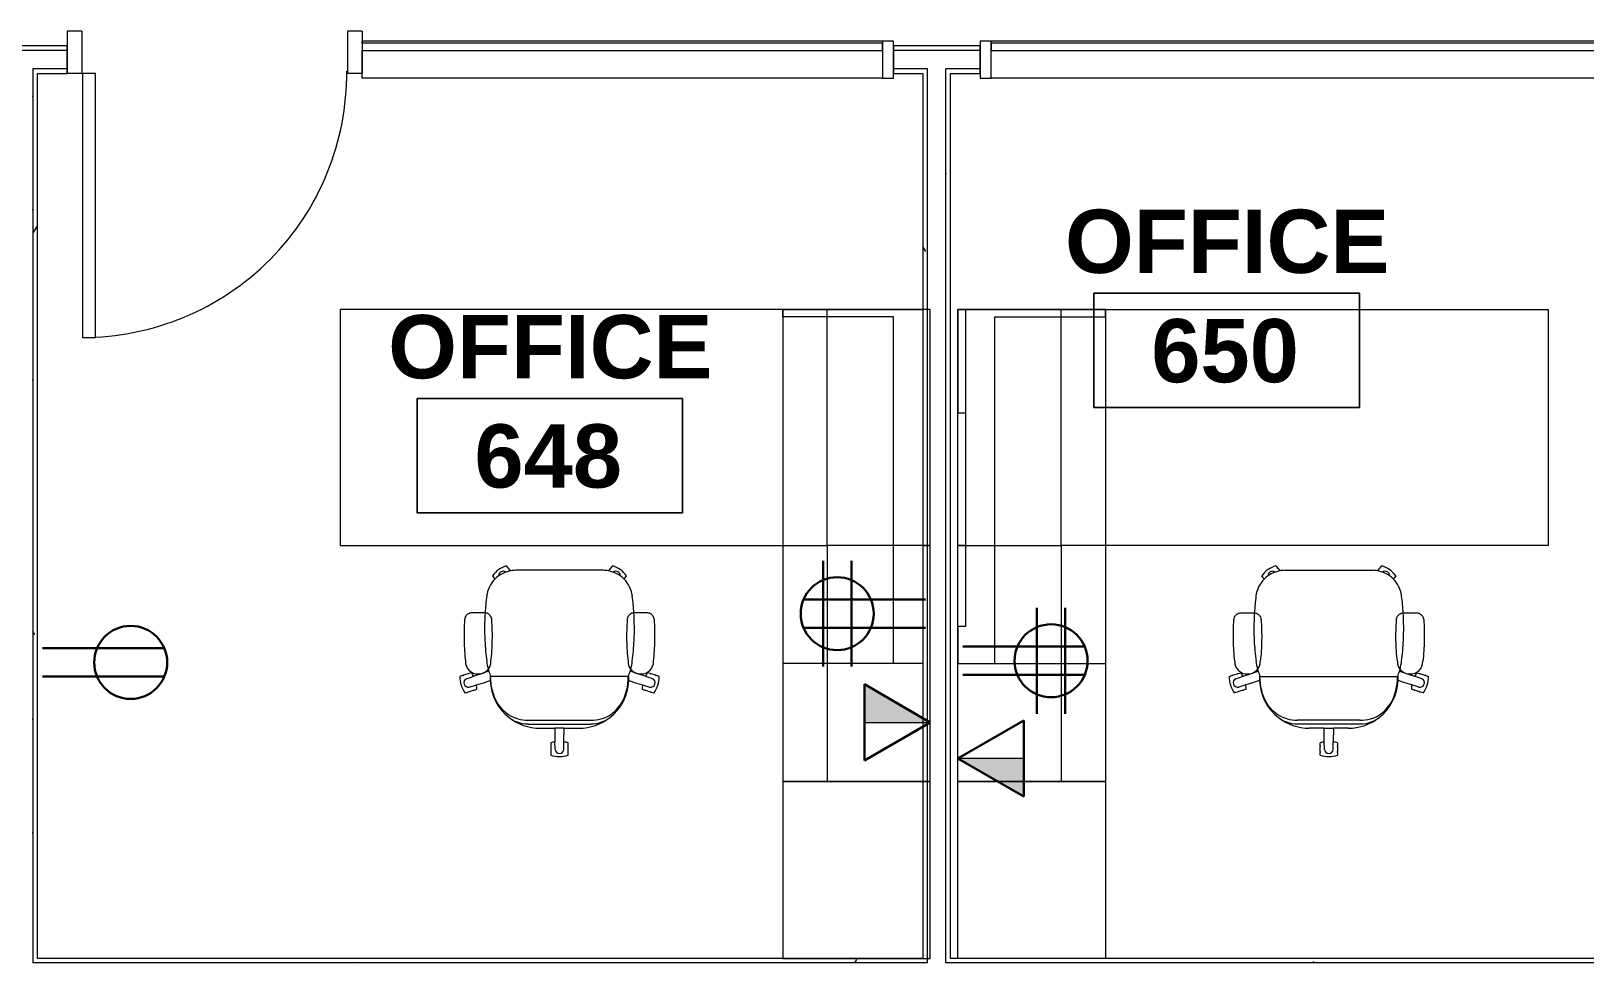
# Model space of a CAD drawing. Header units: inches. Extents: x -1180 to 2011, y -268 to 2143.
# Drawn here: x 423.4 to 634, y 1687.3 to 1813.7 of the extents above; entities that cross this region are included whole.
import ezdxf

# ---------------------------------------------------------------- set-up
doc = ezdxf.new("R2010")
doc.units = ezdxf.units.IN
doc.header["$MEASUREMENT"] = 0
for name, color, linetype, lineweight in [('A-ANNO-NOTE', 131, 'Continuous', 13), ('A-AREA-IDEN', 2, 'Continuous', 9), ('A-DOOR', 31, 'Continuous', 13), ('A-DOOR-FRAM', 31, 'Continuous', 20), ('A-GLAZ-CURT', 52, 'Continuous', 9), ('A-GLAZ-CWMG', 51, 'Continuous', 13), ('A-WALL', 113, 'Continuous', 13), ('A-WALL-PATT', 111, 'Continuous', 13), ('I-FURN', 30, 'Continuous', 9), ('I-WALL', 2, 'Continuous', 13)]:
    doc.layers.add(name, color=color, linetype=linetype, lineweight=lineweight)
doc.styles.add('Swis721 Lt BT_B', font='', dxfattribs={"height": 8.583975})
doc.styles.get('Swis721 Lt BT_B').set_extended_font_data('Swis721 Lt BT', bold=True)
pattern_1 = [(0, (0, 0), (30.72, 7.68), [1.267, -21.773, 1.267, -21.773, -122.88]), (0, (0, 0), (30.72, 7.68), [-46.08, 1.267, -44.813, 1.267, -21.773, -53.76]), (0, (0, 0), (30.72, 7.68), [-115.2, 1.267, -14.093, 1.267, -37.133]), (120, (11.52, 3.84), (-22.011075, 22.7643), [1.267, -21.773, 1.267, -21.773, -122.88]), (120, (11.52, 3.84), (-22.011075, 22.7643), [-46.08, 1.267, -44.813, 1.267, -21.773, -53.76]), (120, (11.52, 3.84), (-22.011075, 22.7643), [-115.2, 1.267, -14.093, 1.267, -37.133]), (240, (15.36, 19.2), (-8.708925, -30.4443), [1.267, -21.773, 1.267, -21.773, -122.88]), (240, (15.36, 19.2), (-8.708925, -30.4443), [-46.08, 1.267, -44.813, 1.267, -21.773, -53.76]), (240, (15.36, 19.2), (-8.708925, -30.4443), [-115.2, 1.267, -14.093, 1.267, -37.133])]

# ---------------------------------------------------------------- blocks, each defined once
blk = doc.blocks.new('Single Flush - OTJ_SOLIDFLUSH_ALUM-5015488-6TH FLOOR POWER _ SIGNAL')
at = {"layer": 'A-DOOR', "lineweight": 20}
for p, q in [((16.15625, 37.6875), (16.15625, 1.875)), ((17.90625, 37.6875), (16.15625, 37.6875)), ((17.90625, 1.875), (17.90625, 37.6875)), ((16.15625, 1.875), (17.90625, 1.875))]:
    blk.add_line(p, q, dxfattribs=at)
at = {"layer": 'A-DOOR', "lineweight": 9}
blk.add_arc((17.90625, 1.875), 35.8125, 90, 180.5, dxfattribs=at)
at = {"layer": 'A-DOOR-FRAM'}
for p, q in [((-20, -3.875), (-20, 1.875)), ((-20, 1.875), (-18, 1.875)), ((-18, -3.875), (-18, 1.875)), ((18.000004, -3.875), (18.000004, 1.875)), ((18.000004, 1.875), (20.000004, 1.875)), ((20.000004, -3.875), (20.000004, 1.875)), ((-20, -3.875), (-18, -3.875)), ((18.000004, -3.875), (20.000004, -3.875))]:
    blk.add_line(p, q, dxfattribs=at)
blk = doc.blocks.new('Table-Teknion-Credenza_Top_for_Freestanding_Storage - CJCT20064-V34-6TH FLOOR POWER _ SIGNAL')
at = {"layer": 'I-FURN'}
for p, q in [((-32, 9), (-32, -10)), ((32, -4), (32, 9)), ((32, -10), (32, -4)), ((-32, -10), (32, -10))]:
    blk.add_line(p, q, dxfattribs=at)
blk = doc.blocks.new('Storage-Teknion-Wall_Panel_Open_Shelves - CJWO3HF1432-V35-6TH FLOOR POWER _ SIGNAL')
at = {"layer": 'I-FURN'}
for p, q in [((16, 1), (-16, 1)), ((-16, 1), (-16, -13)), ((16, -13), (16, 1)), ((-16, -13), (16, -13))]:
    blk.add_line(p, q, dxfattribs=at)
blk = doc.blocks.new('Storage-Teknion-Wall_Panel_Under_Wall_Mount_Storage_Tackable - CJWUT2HF32-V36-6TH FLOOR POWER _ SIGNAL')
at = {"layer": 'I-FURN'}
for p, q in [((16, 0), (-16, 0)), ((-16, 0), (-16, -1)), ((-16, -1), (16, -1)), ((16, -1), (16, 0))]:
    blk.add_line(p, q, dxfattribs=at)
blk = doc.blocks.new('Support-Teknion-Power_Trunk_with_End_Gable - CJPTG292048-V37-6TH FLOOR POWER _ SIGNAL')
at = {"layer": 'I-FURN'}
for p, q in [((23, 15), (24, 15)), ((23, 9), (23, 15)), ((24, 15), (24, 9)), ((23, 0), (23, 9)), ((24, 9), (24, -4)), ((-24, 0), (-8, 0)), ((-24, -4), (-24, 0)), ((-8, 0), (23, 0))]:
    blk.add_line(p, q, dxfattribs=at)
blk = doc.blocks.new('Table-Teknion-Run_Off_Fixed_Journal_Leg - CJRF3266-5487157-6TH FLOOR POWER _ SIGNAL')
at = {"layer": 'I-FURN'}
for p, q in [((33, 16), (-33, 16)), ((-33, 16), (-33, -16)), ((33, -16), (33, 16)), ((-33, -16), (33, -16))]:
    blk.add_line(p, q, dxfattribs=at)
blk = doc.blocks.new('Storage-Teknion-Tower_Pedestal_Coat_and_Open_Shelves - CJTPF692024-5487170-6TH FLOOR POWER _ SIGNAL')
at = {"layer": 'I-FURN'}
for p, q in [((12, 20), (-12, 20)), ((-12, 20), (-12, 0)), ((12, 0), (12, 20)), ((-12, 0), (12, 0))]:
    blk.add_line(p, q, dxfattribs=at)
blk = doc.blocks.new('Chair-Teknion-Projek - No Headrest_  Fixed T-Arms-5429065-6TH FLOOR POWER _ SIGNAL')
at = {"layer": 'I-FURN'}
for p, q in [((-1.18, 13.82), (-1.18, 13.45)), ((-1.18, 13.33), (-1.18, 12.66)), ((-0.6, 13.04), (-0.61, 12.02)), ((0.6, 13.04), (0.61, 12.02)), ((1.18, 13.45), (1.18, 13.82)), ((1.18, 12.66), (1.18, 13.33)), ((-1.18, 12.54), (-1.18, 12.17)), ((-0.61, 12.02), (-0.63, 10.17)), ((0.64, 10.17), (0.61, 12.02)), ((1.18, 12.17), (1.18, 12.54)), ((4.23, 9.61), (-4.23, 9.61)), ((4.23, 9.07), (-4.23, 9.07)), ((-0.63, 10.17), (-2.65, 10.17)), ((-0.63, 10.17), (0.64, 10.17)), ((2.65, 10.17), (0.64, 10.17)), ((-12.42, 5.28), (-12.78, 5.39)), ((-11.67, 5.03), (-12.31, 5.24)), ((-11.24, 4.3), (-12.21, 4.6)), ((-11.2, 4.88), (-11.56, 5)), ((11.56, 5), (11.2, 4.88)), ((12.22, 4.6), (11.24, 4.3)), ((12.31, 5.24), (11.67, 5.03)), ((12.78, 5.39), (12.42, 5.28)), ((-13.51, 3.15), (-13.15, 3.03)), ((-13.04, 2.99), (-12.4, 2.79)), ((-12.59, 3.46), (-11.62, 3.13)), ((-12.29, 2.75), (-11.93, 2.64)), ((-9.39, 3.16), (9.39, 3.16)), ((12.59, 3.46), (11.62, 3.13)), ((11.93, 2.64), (12.29, 2.75)), ((12.4, 2.79), (13.04, 2.99)), ((13.15, 3.03), (13.51, 3.15)), ((-11.87, -5.48), (-11.02, -5.48)), ((-11.02, -5.48), (-10.17, -5.48)), ((10.17, -5.48), (11.02, -5.48)), ((11.02, -5.48), (11.87, -5.48)), ((-8.86, -10.18), (-9.08, -10.49)), ((-8.76, -10.04), (-8.79, -10.09)), ((8.79, -10.09), (8.76, -10.04)), ((9.08, -10.49), (8.86, -10.18)), ((-7.17, -11.87), (-6.95, -11.57)), ((-6.88, -11.48), (-6.65, -11.17)), ((-5.91, -11.24), (5.91, -11.24)), ((6.65, -11.17), (6.88, -11.48)), ((6.95, -11.57), (7.17, -11.87))]:
    blk.add_line(p, q, dxfattribs=at)
at = {"layer": 'I-FURN', "flags": 128}
for points in [[(-9.39, 3.72), (-10.32, 4.01), (-11.24, 4.3)], [(11.24, 4.3), (10.32, 4.01), (9.39, 3.72)], [(-11.62, 3.13), (-10.6, 2.79), (-9.58, 2.44)], [(9.58, 2.44), (10.6, 2.79), (11.62, 3.13)]]:
    blk.add_lwpolyline(points, dxfattribs=at)
at = {"layer": 'I-FURN'}
for centre, radius, start, end in [((0, 10.37), 3.64, 71.0766, 108.9234), ((-1.12, 13.45), 0.062, 180, 255.4949), ((-1.12, 13.33), 0.062, 104.5051, 180), ((-1.12, 12.66), 0.062, 180, 255.4949), ((0, 12.99), 0.6, 4.6052, 175.3948), ((1.12, 13.45), 0.062, 284.5051, 0), ((1.12, 13.33), 0.062, 0, 75.4949), ((1.12, 12.66), 0.062, 284.5051, 0), ((-1.12, 12.54), 0.062, 104.5051, 180), ((0, 15.62), 3.65, 251.125, 260.3423), ((0, 15.62), 3.65, 279.6577, 288.875), ((1.12, 12.54), 0.062, 360, 75.4949), ((-2.64, 3.42), 6.76, 128.2502, 177.4222), ((-2.65, 3.42), 6.75, 90, 128.2502), ((-4.23, 5.34), 4.26, 110.8332, 127.5604), ((-4.23, 5.34), 4.26, 90, 110.8332), ((-4.46, 4.82), 4.25, 86.8142, 106.3928), ((2.65, 3.42), 6.75, 51.7498, 90), ((4.23, 5.34), 4.26, 69.1668, 90), ((4.46, 4.82), 4.25, 73.6072, 93.1858), ((4.23, 5.34), 4.26, 52.4396, 69.1668), ((2.64, 3.42), 6.76, 2.5778, 51.7498), ((-9.87, 3.21), 3.64, 143.0766, 180.9234), ((-12.36, 4.01), 0.6, 75.7003, 247.3948), ((-12.44, 5.22), 0.062, 356.5051, 72), ((-12.33, 5.18), 0.062, 72, 147.4949), ((-11.69, 4.98), 0.062, 356.5051, 72), ((-11.58, 4.94), 0.062, 72, 147.4949), ((-14.86, 4.83), 3.65, 351.6577, 0.875), ((14.86, 4.83), 3.65, 179.125, 188.3423), ((11.58, 4.94), 0.062, 32.5051, 108), ((11.69, 4.98), 0.062, 108, 183.4949), ((12.36, 4.01), 0.6, 292.6052, 103.3948), ((12.33, 5.18), 0.062, 32.5051, 108), ((12.44, 5.22), 0.062, 108, 183.4949), ((9.87, 3.21), 3.64, 359.0766, 36.9234), ((-13.13, 3.09), 0.062, 252, 327.4949), ((-13.02, 3.05), 0.062, 176.5051, 252), ((-11.07, 1.13), 1.68, 88.2371, 181.0514), ((-12.38, 2.85), 0.062, 252, 327.4949), ((-12.27, 2.81), 0.062, 176.5051, 252), ((-14.86, 4.83), 3.65, 323.125, 332.3423), ((-10.97, 1.13), 1.68, 358.9487, 91.7629), ((-1.73, 0.04), 8.21, 165.0008, 172.6326), ((-1.73, 0.04), 8.21, 163.0114, 165.0008), ((-5.24, 1.24), 4.5, 154.7303, 164.55), ((-3.3, 3.44), 6.1, 177.3817, 182.6183), ((10.97, 1.13), 1.68, 88.2371, 181.0513), ((5.25, 1.25), 4.49, 15.4405, 25.2792), ((2.64, 3.42), 6.76, 357.851, 2.702), ((1.73, 0.04), 8.21, 14.9992, 16.9886), ((1.73, 0.04), 8.21, 7.3674, 14.9992), ((11.07, 1.13), 1.68, 358.9486, 91.7629), ((14.86, 4.83), 3.65, 207.6577, 216.875), ((12.27, 2.81), 0.062, 288, 3.4949), ((12.38, 2.85), 0.062, 212.5051, 288), ((13.02, 3.05), 0.062, 288, 3.4949), ((13.13, 3.09), 0.062, 212.5051, 288), ((24.25, -3.32), 34.4, 172.6337, 177.3404), ((-24.25, -3.32), 34.4, 2.6596, 7.3663), ((24.63, -3.33), 34.78, 177.4079, 183.5219), ((-24.63, -3.33), 34.78, 356.4781, 2.5921), ((24.63, -3.33), 34.78, 183.5219, 187.2835), ((-24.63, -3.33), 34.78, 352.7165, 356.4781), ((-5.91, -7.24), 4, 187.2835, 224.5938), ((5.91, -7.24), 4, 315.4062, 352.7165), ((-6.1, -8.39), 3.64, 215.0766, 252.9234), ((-8.81, -10.22), 0.062, 68.5051, 144), ((-8.74, -10.12), 0.062, 144, 219.4949), ((-5.91, -7.24), 4, 224.5938, 259.2841), ((-7.64, -10.51), 0.6, 177.9823, 306.3956), ((5.91, -7.24), 4, 280.7159, 315.4062), ((6.1, -8.39), 3.64, 287.0766, 324.9234), ((7.64, -10.51), 0.6, 233.6044, 2.0177), ((8.74, -10.12), 0.062, 320.5051, 36), ((8.81, -10.22), 0.062, 36, 111.4949), ((-6.93, -11.44), 0.062, 248.5051, 324), ((-7, -11.54), 0.062, 324, 39.4949), ((-5.91, -7.24), 4, 259.2841, 270), ((5.91, -7.24), 4, 270, 280.7159), ((6.93, -11.44), 0.062, 216, 291.4949), ((7, -11.54), 0.062, 140.5051, 216)]:
    blk.add_arc(centre, radius, start, end, dxfattribs=at)
for points in [[(-5.66, 8.9), (-8.07, 8.21), (-9.33, 5.79), (-9.33, 3.16)], [(5.66, 8.9), (8.07, 8.21), (9.33, 5.79), (9.33, 3.16)], [(-12.75, 1.09), (-12.85, 0.16), (-12.97, -1.72), (-12.93, -3.6), (-12.86, -4.54)], [(-9.18, -4.54), (-9.11, -3.6), (-9.06, -1.72), (-9.18, 0.16), (-9.29, 1.09)], [(9.29, 1.09), (9.18, 0.16), (9.06, -1.72), (9.11, -3.6), (9.18, -4.54)], [(12.86, -4.54), (12.93, -3.6), (12.97, -1.72), (12.85, 0.16), (12.75, 1.09)], [(-12.86, -4.54), (-12.85, -4.63), (-12.82, -4.79), (-12.71, -5.02), (-12.55, -5.21), (-12.35, -5.36), (-12.12, -5.46), (-11.95, -5.48), (-11.87, -5.48)], [(-10.17, -5.48), (-10.08, -5.48), (-9.92, -5.46), (-9.68, -5.36), (-9.48, -5.21), (-9.32, -5.02), (-9.21, -4.79), (-9.18, -4.63), (-9.18, -4.54)], [(9.18, -4.54), (9.18, -4.63), (9.21, -4.79), (9.32, -5.02), (9.48, -5.21), (9.68, -5.36), (9.92, -5.46), (10.08, -5.48), (10.17, -5.48)], [(11.87, -5.48), (11.95, -5.48), (12.12, -5.46), (12.35, -5.36), (12.55, -5.21), (12.71, -5.02), (12.82, -4.79), (12.85, -4.63), (12.86, -4.54)]]:
    blk.add_open_spline(points, degree=3, dxfattribs=at)
blk = doc.blocks.new('Storage-Teknion-Pedestal_Unfinished_Top_2_High - CJPCSB2016-V38-6TH FLOOR POWER _ SIGNAL')
at = {"layer": 'I-FURN'}
for p, q in [((-8, 19), (-8, 6)), ((8, 6), (8, 19)), ((-8, 6), (-8, 0)), ((8, 0), (8, 6)), ((-8, 0), (8, 0))]:
    blk.add_line(p, q, dxfattribs=at)
blk = doc.blocks.new('Table-Teknion-Credenza_Top_for_Freestanding_Storage - CJCT20064-V28-6TH FLOOR POWER _ SIGNAL')
at = {"layer": 'I-FURN'}
for p, q in [((-32, 10), (32, 10)), ((-32, -9), (-32, 10)), ((32, 10), (32, 4)), ((32, 4), (32, -10)), ((-32, -10), (-32, -9)), ((32, -10), (-32, -10))]:
    blk.add_line(p, q, dxfattribs=at)
blk = doc.blocks.new('Storage-Teknion-Wall_Panel_Open_Shelves - CJWO3HF1432-V29-6TH FLOOR POWER _ SIGNAL')
at = {"layer": 'I-FURN'}
for p, q in [((-16, 13), (16, 13)), ((-16, -1), (-16, 13)), ((16, 13), (16, -1)), ((16, -1), (-16, -1))]:
    blk.add_line(p, q, dxfattribs=at)
blk = doc.blocks.new('Storage-Teknion-Wall_Panel_Under_Wall_Mount_Storage_Tackable - CJWUT2HF32-V30-6TH FLOOR POWER _ SIGNAL')
at = {"layer": 'I-FURN'}
for p, q in [((-16, 1), (16, 1)), ((-16, 0), (-16, 1)), ((16, 0), (-16, 0)), ((16, 1), (16, 0))]:
    blk.add_line(p, q, dxfattribs=at)
blk = doc.blocks.new('Support-Teknion-Power_Trunk_with_End_Gable - CJPTG292048-V31-6TH FLOOR POWER _ SIGNAL')
at = {"layer": 'I-FURN'}
for p, q in [((-19, 5), (-24, 5)), ((-24, 5), (-24, 0)), ((-19, 4), (-19, 5)), ((24, 5), (10, 5)), ((10, 5), (10, 4)), ((24, 4), (24, 5)), ((10, 4), (-19, 4)), ((24, -9), (24, 4)), ((-24, 0), (-8, 0)), ((-8, 0), (23, 0)), ((23, 0), (23, -9)), ((23, -9), (23, -15)), ((24, -15), (24, -9)), ((23, -15), (24, -15))]:
    blk.add_line(p, q, dxfattribs=at)
blk = doc.blocks.new('Table-Teknion-Run_Off_Fixed_Journal_Leg - CJRF3266-5502741-6TH FLOOR POWER _ SIGNAL')
at = {"layer": 'I-FURN'}
for p, q in [((-33, 16), (33, 16)), ((-33, -16), (-33, 16)), ((33, 16), (33, -16)), ((33, -16), (-33, -16))]:
    blk.add_line(p, q, dxfattribs=at)
blk = doc.blocks.new('Storage-Teknion-Tower_Pedestal_Coat_and_Open_Shelves - CJTPF692024-5502742-6TH FLOOR POWER _ SIGNAL')
at = {"layer": 'I-FURN'}
for p, q in [((-12, 0), (12, 0)), ((-12, -20), (-12, 0)), ((12, 0), (12, -20)), ((12, -20), (-12, -20))]:
    blk.add_line(p, q, dxfattribs=at)
blk = doc.blocks.new('Chair-Teknion-Projek - No Headrest_  Fixed T-Arms-V32-6TH FLOOR POWER _ SIGNAL')
at = {"layer": 'I-FURN'}
for p, q in [((-7.17, 11.87), (-6.95, 11.57)), ((-6.88, 11.48), (-6.65, 11.17)), ((-5.91, 11.24), (5.91, 11.24)), ((6.65, 11.17), (6.88, 11.48)), ((6.95, 11.57), (7.17, 11.87)), ((-8.86, 10.18), (-9.08, 10.49)), ((-8.76, 10.04), (-8.79, 10.09)), ((8.79, 10.09), (8.76, 10.04)), ((9.08, 10.49), (8.86, 10.18)), ((-11.87, 5.48), (-11.02, 5.48)), ((-11.02, 5.48), (-10.17, 5.48)), ((10.17, 5.48), (11.02, 5.48)), ((11.02, 5.48), (11.87, 5.48)), ((-13.51, -3.15), (-13.15, -3.03)), ((-13.04, -2.99), (-12.4, -2.79)), ((-12.59, -3.46), (-11.62, -3.13)), ((-12.29, -2.75), (-11.93, -2.64)), ((-9.39, -3.16), (9.39, -3.16)), ((12.59, -3.46), (11.62, -3.13)), ((11.93, -2.64), (12.29, -2.75)), ((12.4, -2.79), (13.04, -2.99)), ((13.15, -3.03), (13.51, -3.15)), ((-12.42, -5.28), (-12.78, -5.39)), ((-11.67, -5.03), (-12.31, -5.24)), ((-11.24, -4.3), (-12.21, -4.6)), ((-11.2, -4.88), (-11.56, -5)), ((11.56, -5), (11.2, -4.88)), ((12.22, -4.6), (11.24, -4.3)), ((12.31, -5.24), (11.67, -5.03)), ((12.78, -5.39), (12.42, -5.28)), ((4.23, -9.07), (-4.23, -9.07)), ((4.23, -9.61), (-4.23, -9.61)), ((-0.63, -10.17), (-2.65, -10.17)), ((-0.61, -12.02), (-0.63, -10.17)), ((-0.63, -10.17), (0.64, -10.17)), ((0.64, -10.17), (0.61, -12.02)), ((2.65, -10.17), (0.64, -10.17)), ((-1.18, -12.54), (-1.18, -12.17)), ((-0.6, -13.04), (-0.61, -12.02)), ((0.6, -13.04), (0.61, -12.02)), ((1.18, -12.17), (1.18, -12.54)), ((-1.18, -13.33), (-1.18, -12.66)), ((-1.18, -13.82), (-1.18, -13.45)), ((1.18, -12.66), (1.18, -13.33)), ((1.18, -13.45), (1.18, -13.82))]:
    blk.add_line(p, q, dxfattribs=at)
at = {"layer": 'I-FURN', "flags": 128}
for points in [[(-11.62, -3.13), (-10.6, -2.79), (-9.58, -2.44)], [(-9.39, -3.72), (-10.32, -4.01), (-11.24, -4.3)], [(11.24, -4.3), (10.32, -4.01), (9.39, -3.72)], [(9.58, -2.44), (10.6, -2.79), (11.62, -3.13)]]:
    blk.add_lwpolyline(points, dxfattribs=at)
at = {"layer": 'I-FURN'}
for centre, radius, start, end in [((-6.1, 8.39), 3.64, 107.0766, 144.9234), ((-5.91, 7.24), 4, 100.7159, 135.4062), ((-7.64, 10.51), 0.6, 53.6044, 182.0177), ((-7, 11.54), 0.062, 320.5051, 36), ((-6.93, 11.44), 0.062, 36, 111.4949), ((-5.91, 7.24), 4, 90, 100.7159), ((5.91, 7.24), 4, 79.2841, 90), ((5.91, 7.24), 4, 44.5938, 79.2841), ((6.93, 11.44), 0.062, 68.5051, 144), ((7, 11.54), 0.062, 144, 219.4949), ((6.1, 8.39), 3.64, 35.0766, 72.9234), ((7.64, 10.51), 0.6, 357.9823, 126.3956), ((-5.91, 7.24), 4, 135.4062, 172.7165), ((-8.81, 10.22), 0.062, 216, 291.4949), ((-8.74, 10.12), 0.062, 140.5051, 216), ((5.91, 7.24), 4, 7.2835, 44.5938), ((8.81, 10.22), 0.062, 248.5051, 324), ((8.74, 10.12), 0.062, 324, 39.4949), ((24.63, 3.33), 34.78, 172.7165, 176.4781), ((-24.63, 3.33), 34.78, 3.5219, 7.2835), ((24.63, 3.33), 34.78, 177.6543, 182.5921), ((24.63, 3.33), 34.78, 176.4781, 177.6543), ((-24.63, 3.33), 34.78, 357.4079, 3.5219), ((24.25, 3.32), 34.4, 182.6596, 187.3663), ((-24.25, 3.32), 34.4, 352.6337, 357.3404), ((-11.07, -1.13), 1.68, 178.9486, 271.7629), ((-10.97, -1.13), 1.68, 268.2371, 1.0513), ((-1.73, -0.04), 8.21, 187.3674, 194.9992), ((10.97, -1.13), 1.68, 178.9487, 271.7629), ((1.73, -0.04), 8.21, 345.0008, 352.6326), ((11.07, -1.13), 1.68, 268.2371, 1.0514), ((-9.87, -3.21), 3.64, 179.0766, 216.9234), ((-13.13, -3.09), 0.062, 32.5051, 108), ((-13.02, -3.05), 0.062, 108, 183.4949), ((-12.36, -4.01), 0.6, 112.6052, 284.2997), ((-12.38, -2.85), 0.062, 32.5051, 108), ((-12.27, -2.81), 0.062, 108, 183.4949), ((-14.86, -4.83), 3.65, 27.6577, 36.875), ((-1.73, -0.04), 8.21, 194.9992, 196.9886), ((-5.24, -1.24), 4.5, 195.45, 205.2697), ((-3.3, -3.44), 6.1, 177.3817, 182.6183), ((-2.64, -3.42), 6.76, 182.5778, 231.7498), ((2.64, -3.42), 6.76, 308.2502, 357.4222), ((5.25, -1.25), 4.49, 334.7208, 344.5595), ((2.64, -3.42), 6.76, 357.298, 2.149), ((1.73, -0.04), 8.21, 343.0114, 345.0008), ((14.86, -4.83), 3.65, 143.125, 152.3423), ((12.36, -4.01), 0.6, 256.6052, 67.3948), ((12.27, -2.81), 0.062, 356.5051, 72), ((12.38, -2.85), 0.062, 72, 147.4949), ((9.87, -3.21), 3.64, 323.0766, 0.9234), ((13.02, -3.05), 0.062, 356.5051, 72), ((13.13, -3.09), 0.062, 72, 147.4949), ((-12.44, -5.22), 0.062, 288, 3.4949), ((-12.33, -5.18), 0.062, 212.5051, 288), ((-11.69, -4.98), 0.062, 288, 3.4949), ((-11.58, -4.94), 0.062, 212.5051, 288), ((-14.86, -4.83), 3.65, 359.125, 8.3423), ((14.86, -4.83), 3.65, 171.6577, 180.875), ((11.58, -4.94), 0.062, 252, 327.4949), ((11.69, -4.98), 0.062, 176.5051, 252), ((12.33, -5.18), 0.062, 252, 327.4949), ((12.44, -5.22), 0.062, 176.5051, 252), ((-2.65, -3.42), 6.75, 231.7498, 270), ((-4.23, -5.34), 4.26, 232.4396, 249.1668), ((-4.23, -5.34), 4.26, 249.1668, 270), ((-4.46, -4.82), 4.25, 253.6072, 273.1858), ((2.65, -3.42), 6.75, 270, 308.2502), ((4.46, -4.82), 4.25, 266.8142, 286.3928), ((4.23, -5.34), 4.26, 270, 290.8332), ((4.23, -5.34), 4.26, 290.8332, 307.5604), ((0, -15.62), 3.65, 99.6577, 108.875), ((-1.12, -12.54), 0.062, 180, 255.4949), ((-1.12, -12.66), 0.062, 104.5051, 180), ((0, -15.62), 3.65, 71.125, 80.3423), ((1.12, -12.54), 0.062, 284.5051, 0), ((1.12, -12.66), 0.062, 360, 75.4949), ((-1.12, -13.33), 0.062, 180, 255.4949), ((-1.12, -13.45), 0.062, 104.5051, 180), ((0, -10.37), 3.64, 251.0766, 288.9234), ((0, -12.99), 0.6, 184.6052, 355.3948), ((1.12, -13.33), 0.062, 284.5051, 360), ((1.12, -13.45), 0.062, 360, 75.4949)]:
    blk.add_arc(centre, radius, start, end, dxfattribs=at)
for points in [[(-12.75, -1.09), (-12.85, -0.16), (-12.97, 1.72), (-12.93, 3.6), (-12.86, 4.54)], [(-12.86, 4.54), (-12.85, 4.63), (-12.82, 4.79), (-12.71, 5.02), (-12.55, 5.21), (-12.35, 5.36), (-12.12, 5.46), (-11.95, 5.48), (-11.87, 5.48)], [(-10.17, 5.48), (-10.08, 5.48), (-9.92, 5.46), (-9.68, 5.36), (-9.48, 5.21), (-9.32, 5.02), (-9.21, 4.79), (-9.18, 4.63), (-9.18, 4.54)], [(-9.18, 4.54), (-9.11, 3.6), (-9.06, 1.72), (-9.18, -0.16), (-9.29, -1.09)], [(9.29, -1.09), (9.18, -0.16), (9.06, 1.72), (9.11, 3.6), (9.18, 4.54)], [(9.18, 4.54), (9.18, 4.63), (9.21, 4.79), (9.32, 5.02), (9.48, 5.21), (9.68, 5.36), (9.92, 5.46), (10.08, 5.48), (10.17, 5.48)], [(11.87, 5.48), (11.95, 5.48), (12.12, 5.46), (12.35, 5.36), (12.55, 5.21), (12.71, 5.02), (12.82, 4.79), (12.85, 4.63), (12.86, 4.54)], [(12.86, 4.54), (12.93, 3.6), (12.97, 1.72), (12.85, -0.16), (12.75, -1.09)], [(-5.66, -8.9), (-8.07, -8.21), (-9.33, -5.79), (-9.33, -3.16)], [(5.66, -8.9), (8.07, -8.21), (9.33, -5.79), (9.33, -3.16)]]:
    blk.add_open_spline(points, degree=3, dxfattribs=at)
blk = doc.blocks.new('Storage-Teknion-Pedestal_Unfinished_Top_2_High - CJPCSB2016-V33-6TH FLOOR POWER _ SIGNAL')
at = {"layer": 'I-FURN'}
for p, q in [((-8, 0), (8, 0)), ((-8, -6), (-8, 0)), ((8, 0), (8, -6)), ((-8, -20), (-8, -6)), ((8, -6), (8, -20)), ((8, -20), (-8, -20))]:
    blk.add_line(p, q, dxfattribs=at)
blk = doc.blocks.new('System Panel - Glazed-5820595-6TH FLOOR POWER _ SIGNAL')
at = {"layer": 'A-GLAZ-CURT', "lineweight": 13}
for p, q in [((35.25, 1.75), (-35.25, 1.75)), ((-35.25, 1.75), (-35.25, 0.75)), ((-35.25, 0.75), (35.25, 0.75)), ((35.25, 0.75), (35.25, 1.75))]:
    blk.add_line(p, q, dxfattribs=at)
blk = doc.blocks.new('System Panel - Glazed-5834174-6TH FLOOR POWER _ SIGNAL')
at = {"layer": 'A-GLAZ-CURT', "lineweight": 13}
for p, q in [((59.3, 1.75), (-59.3, 1.75)), ((-59.3, 1.75), (-59.3, 0.75)), ((-59.3, 0.75), (59.3, 0.75)), ((59.3, 0.75), (59.3, 1.75))]:
    blk.add_line(p, q, dxfattribs=at)
blk = doc.blocks.new('Rectangular Mullion - 1_5_ x 2_5_ rectangular-5821026-6TH FLOOR POWER _ SIGNAL')
at = {"layer": 'A-GLAZ-CWMG', "lineweight": 20}
for p, q in [((-1.5, 3), (0, 3)), ((-1.5, -2), (-1.5, 3)), ((0, 3), (0, -2)), ((0, -2), (-1.5, -2))]:
    blk.add_line(p, q, dxfattribs=at)
blk = doc.blocks.new('Rectangular Mullion - 1_5_ x 2_5_ rectangular-5827913-6TH FLOOR POWER _ SIGNAL')
at = {"layer": 'A-GLAZ-CWMG', "lineweight": 9}
for p, q in [((-656.8, 1564.45), (-653.05, 1564.45)), ((-656.8, 1493.95), (-656.8, 1564.45)), ((-652.05, 1564.45), (-651.8, 1564.45)), ((-651.8, 1493.95), (-651.8, 1564.45))]:
    blk.add_line(p, q, dxfattribs=at)
blk = doc.blocks.new('Rectangular Mullion - 1_5_ x 2_5_ rectangular-5820596-6TH FLOOR POWER _ SIGNAL')
at = {"layer": 'A-GLAZ-CWMG', "lineweight": 20}
for p, q in [((0, 3), (-1.5, 3)), ((-1.5, 3), (-1.5, -2)), ((0, -2), (0, 3)), ((-1.5, -2), (0, -2))]:
    blk.add_line(p, q, dxfattribs=at)
blk = doc.blocks.new('Rectangular Mullion - 1_5_ x 2_5_ rectangular-5834169-6TH FLOOR POWER _ SIGNAL')
at = {"layer": 'A-GLAZ-CWMG', "lineweight": 9}
for p, q in [((672.15, 1812.29), (553.55, 1812.29)), ((672.15, 1812.29), (672.15, 1812.04)), ((672.15, 1811.04), (672.15, 1807.29)), ((672.15, 1807.29), (553.55, 1807.29))]:
    blk.add_line(p, q, dxfattribs=at)
blk = doc.blocks.new('Room Tag - Room Name and Number-3379422-6TH FLOOR POWER _ SIGNAL')
at = {"layer": 'A-AREA-IDEN'}
for p, q in [((-0.1881, -0.1636), (-0.1881, -0.0018)), ((-0.1881, -0.0018), (0.1869, -0.0018)), ((0.1869, -0.0018), (-0.1881, -0.0018)), ((-0.1881, -0.0018), (-0.1881, -0.1636)), ((0.1869, -0.0018), (0.1869, -0.1636)), ((0.1869, -0.1636), (0.1869, -0.0018)), ((0.1869, -0.1636), (-0.1881, -0.1636)), ((-0.1881, -0.1636), (0.1869, -0.1636))]:
    blk.add_line(p, q, dxfattribs=at)

msp = doc.modelspace()

# ---------------------------------------------------------------- hatches: boundary and pattern name
at = {"layer": 'A-ANNO-NOTE', "lineweight": 9}
for points in [[(545.3, 1719.91), (536.37, 1725.07), (536.37, 1719.91)], [(557.98, 1709.85), (557.98, 1715.01), (549.05, 1715.01)]]:
    msp.add_hatch(color=256, dxfattribs=at).paths.add_polyline_path(points, flags=0)
at = {"layer": 'A-WALL-PATT', "lineweight": 9}
h = msp.add_hatch(dxfattribs=at)
h.set_pattern_fill('FP_1', color=256, style=0, pattern_type=2)
h.set_pattern_definition(pattern_1)
h.paths.add_polyline_path([(831.65, 1811.04), (831.65, 1811.66), (823.9, 1811.66), (823.9, 1811.04), (831.02, 1811.04)], flags=0)
h.paths.add_polyline_path([(716.79, 1811.04), (723.9, 1811.04), (723.9, 1811.66), (712.15, 1811.66), (712.15, 1811.04), (716.77, 1811.04)], flags=0)
h.paths.add_polyline_path([(549.05, 1811.04), (552.05, 1811.04), (552.05, 1811.66), (540.3, 1811.66), (540.3, 1811.04), (548.05, 1811.04)], flags=0)
h.paths.add_polyline_path([(424.3, 1811.04), (428.3, 1811.04), (428.3, 1811.66), (416.55, 1811.66), (416.55, 1811.04), (423.67, 1811.04)], flags=0)
h.paths.add_polyline_path([(219.65, 1811.04), (292.8, 1811.04), (292.8, 1811.66), (210.21, 1811.66), (210.21, 1811.04), (210.83, 1811.04)], flags=0)
h = msp.add_hatch(dxfattribs=at)
h.set_pattern_fill('FP_1', color=256, style=0, pattern_type=2)
h.set_pattern_definition(pattern_1)
h.paths.add_polyline_path([(827.9, 1807.91), (828.52, 1807.91), (828.52, 1808.54), (823.9, 1808.54), (823.9, 1807.91)], flags=0)
h.paths.add_polyline_path([(716.15, 1807.91), (716.77, 1807.91), (716.77, 1808.54), (712.15, 1808.54), (712.15, 1807.91)], flags=0)
h.paths.add_polyline_path([(719.9, 1807.91), (723.9, 1807.91), (723.9, 1808.54), (719.27, 1808.54), (719.27, 1807.91)], flags=0)
h.paths.add_polyline_path([(544.92, 1807.91), (544.92, 1808.54), (540.3, 1808.54), (540.3, 1807.91), (544.3, 1807.91)], flags=0)
h.paths.add_polyline_path([(549.05, 1807.91), (552.05, 1807.91), (552.05, 1808.54), (547.42, 1808.54), (547.42, 1807.91), (548.05, 1807.91)], flags=0)
h.paths.add_polyline_path([(428.3, 1807.91), (428.3, 1808.54), (423.67, 1808.54), (423.67, 1807.91), (424.3, 1807.91)], flags=0)
h.paths.add_polyline_path([(416.55, 1807.91), (421.17, 1807.91), (421.17, 1808.54), (416.55, 1808.54)], flags=0)
h.paths.add_polyline_path([(252.11, 1807.91), (292.8, 1807.91), (292.8, 1808.54), (225.92, 1808.54), (225.92, 1807.91), (226.55, 1807.91)], flags=0)
h.paths.add_polyline_path([(223.42, 1807.91), (223.42, 1808.54), (213.33, 1808.54), (213.33, 1807.91), (222.8, 1807.91)], flags=0)
h = msp.add_hatch(dxfattribs=at)
h.set_pattern_fill('FP_1', color=256, style=0, pattern_type=2)
h.set_pattern_definition(pattern_1)
h.paths.add_polyline_path([(424.3, 1687.91), (424.3, 1807.91), (423.67, 1807.91), (423.67, 1687.91)], flags=0)
h = msp.add_hatch(dxfattribs=at)
h.set_pattern_fill('FP_1', color=256, style=0, pattern_type=2)
h.set_pattern_definition(pattern_1)
h.paths.add_polyline_path([(544.3, 1775.91), (544.92, 1775.91), (544.92, 1807.91), (544.3, 1807.91)], flags=0)
h = msp.add_hatch(dxfattribs=at)
h.set_pattern_fill('FP_1', color=256, style=0, pattern_type=2)
h.set_pattern_definition(pattern_1)
h.paths.add_polyline_path([(547.42, 1687.91), (548.05, 1687.91), (548.05, 1807.91), (547.42, 1807.91), (547.42, 1687.91)], flags=0)
h = msp.add_hatch(dxfattribs=at)
h.set_pattern_fill('FP_1', color=256, style=0, pattern_type=2)
h.set_pattern_definition(pattern_1)
h.paths.add_polyline_path([(706.5, 1687.29), (716.15, 1687.29), (716.15, 1687.91), (547.42, 1687.91), (547.42, 1687.29), (673.84, 1687.29)], flags=0)
h.paths.add_polyline_path([(235.21, 1687.29), (235.21, 1687.91), (226.55, 1687.91), (226.55, 1687.29)], flags=0)
h.paths.add_polyline_path([(411.21, 1687.29), (421.17, 1687.29), (421.17, 1687.91), (411.21, 1687.88)], flags=0)
h.paths.add_polyline_path([(423.67, 1687.29), (544.92, 1687.29), (544.92, 1687.91), (423.67, 1687.91), (423.67, 1687.32)], flags=0)

# ---------------------------------------------------------------- linework, layer by layer
at = {"layer": 'A-ANNO-NOTE', "lineweight": 30}
for p, q in [((530.77, 1727.48), (530.77, 1741.83)), ((534.6, 1727.48), (534.6, 1741.83)), ((544.65, 1736.57), (528.12, 1736.57)), ((559.75, 1735.44), (559.75, 1721.09)), ((563.58, 1735.44), (563.58, 1721.09)), ((544.65, 1732.74), (528.12, 1732.74)), ((424.95, 1729.96), (441.48, 1729.96)), ((549.7, 1730.18), (566.23, 1730.18)), ((424.95, 1726.13), (441.48, 1726.13)), ((545.3, 1719.91), (536.37, 1725.07)), ((536.37, 1714.75), (536.37, 1725.07)), ((549.7, 1726.35), (566.23, 1726.35)), ((545.3, 1719.91), (536.37, 1714.75)), ((549.05, 1715.01), (557.98, 1720.16)), ((557.98, 1720.16), (557.98, 1709.85)), ((549.05, 1715.01), (557.98, 1709.85))]:
    msp.add_line(p, q, dxfattribs=at)
at = {"layer": 'A-ANNO-NOTE', "lineweight": 9}
for p, q in [((545.3, 1719.91), (536.37, 1725.07)), ((536.37, 1725.07), (536.37, 1719.91)), ((536.37, 1719.91), (545.3, 1719.91)), ((549.05, 1715.01), (557.98, 1709.85)), ((557.98, 1715.01), (549.05, 1715.01)), ((557.98, 1709.85), (557.98, 1715.01))]:
    msp.add_line(p, q, dxfattribs=at)
at = {"layer": 'A-ANNO-NOTE', "lineweight": 30}
for centre in [(532.68, 1734.65), (436.92, 1728.04), (561.67, 1728.26)]:
    msp.add_circle(centre, 4.95, dxfattribs=at)
at = {"layer": 'A-WALL'}
for p, q in [((428.3, 1811.04), (416.55, 1811.04)), ((552.05, 1811.04), (540.3, 1811.04)), ((423.67, 1808.54), (423.67, 1687.29)), ((428.3, 1808.54), (423.67, 1808.54)), ((544.92, 1808.54), (540.3, 1808.54)), ((544.92, 1687.29), (544.92, 1808.54)), ((547.42, 1687.29), (547.42, 1808.54)), ((552.05, 1808.54), (547.42, 1808.54)), ((544.92, 1687.29), (423.67, 1687.29)), ((716.77, 1687.29), (547.42, 1687.29))]:
    msp.add_line(p, q, dxfattribs=at)
at = {"layer": 'I-WALL'}
for p, q in [((428.3, 1811.66), (416.55, 1811.66)), ((428.3, 1807.91), (428.3, 1811.66)), ((552.05, 1811.66), (540.3, 1811.66)), ((540.3, 1811.66), (540.3, 1807.91)), ((552.05, 1807.91), (552.05, 1811.66)), ((424.3, 1687.91), (424.3, 1807.91)), ((424.3, 1807.91), (428.3, 1807.91)), ((540.3, 1807.91), (544.3, 1807.91)), ((544.3, 1807.91), (544.3, 1687.91)), ((548.05, 1687.91), (548.05, 1807.91)), ((548.05, 1807.91), (552.05, 1807.91)), ((544.3, 1687.91), (424.3, 1687.91)), ((716.15, 1687.91), (548.05, 1687.91))]:
    msp.add_line(p, q, dxfattribs=at)

# ---------------------------------------------------------------- block references
at = {"layer": 'A-AREA-IDEN', "xscale": 95.99999999999994, "yscale": 95.99999999999994, "zscale": 95.99999999999994}
for p in [(585.53, 1778.3), (493.79, 1764.02)]:
    msp.add_blockref('Room Tag - Room Name and Number-3379422-6TH FLOOR POWER _ SIGNAL', p, dxfattribs=at)
at = {"layer": 'A-DOOR', "rotation": 180}
msp.add_blockref('Single Flush - OTJ_SOLIDFLUSH_ALUM-5015488-6TH FLOOR POWER _ SIGNAL', (448.3, 1809.79), dxfattribs=at)
at = {"layer": 'A-GLAZ-CURT'}
for name, p in [('System Panel - Glazed-5820595-6TH FLOOR POWER _ SIGNAL', (503.55, 1810.29)), ('System Panel - Glazed-5834174-6TH FLOOR POWER _ SIGNAL', (612.85, 1810.29))]:
    msp.add_blockref(name, p, dxfattribs=at)
at = {"layer": 'A-GLAZ-CWMG', "lineweight": 9}
for name, p, rotation in [('Rectangular Mullion - 1_5_ x 2_5_ rectangular-5827913-6TH FLOOR POWER _ SIGNAL', (2032.75, 2464.09), 89.99999999999987), ('Rectangular Mullion - 1_5_ x 2_5_ rectangular-5820596-6TH FLOOR POWER _ SIGNAL', (552.05, 1810.29), 180)]:
    msp.add_blockref(name, p, dxfattribs=dict(at, rotation=rotation))
at = {"layer": 'A-GLAZ-CWMG', "lineweight": 9, "extrusion": (0, 0, -1), "rotation": 180}
msp.add_blockref('Rectangular Mullion - 1_5_ x 2_5_ rectangular-5821026-6TH FLOOR POWER _ SIGNAL', (-540.3, 1810.29), dxfattribs=at)
at = {"layer": 'A-GLAZ-CWMG', "lineweight": 9}
msp.add_blockref('Rectangular Mullion - 1_5_ x 2_5_ rectangular-5834169-6TH FLOOR POWER _ SIGNAL', (0, 0), dxfattribs=at)
at = {"layer": 'I-FURN'}
for name, p in [('Table-Teknion-Run_Off_Fixed_Journal_Leg - CJRF3266-5487157-6TH FLOOR POWER _ SIGNAL', (498.3, 1759.91)), ('Chair-Teknion-Projek - No Headrest_  Fixed T-Arms-V32-6TH FLOOR POWER _ SIGNAL', (599.31, 1729.29))]:
    msp.add_blockref(name, p, dxfattribs=at)
for name, p, rotation in [('Table-Teknion-Credenza_Top_for_Freestanding_Storage - CJCT20064-V34-6TH FLOOR POWER _ SIGNAL', (535.3, 1743.91), 269.9999999999997), ('Support-Teknion-Power_Trunk_with_End_Gable - CJPTG292048-V37-6TH FLOOR POWER _ SIGNAL', (540.3, 1751.91), 89.99999999999973), ('Storage-Teknion-Wall_Panel_Under_Wall_Mount_Storage_Tackable - CJWUT2HF32-V36-6TH FLOOR POWER _ SIGNAL', (545.3, 1759.91), 269.9999999999997), ('Table-Teknion-Credenza_Top_for_Freestanding_Storage - CJCT20064-V28-6TH FLOOR POWER _ SIGNAL', (559.05, 1743.91), 270.0000000000002), ('Storage-Teknion-Wall_Panel_Under_Wall_Mount_Storage_Tackable - CJWUT2HF32-V30-6TH FLOOR POWER _ SIGNAL', (549.05, 1759.91), 270.0000000000002), ('Support-Teknion-Power_Trunk_with_End_Gable - CJPTG292048-V31-6TH FLOOR POWER _ SIGNAL', (554.05, 1751.91), 90.00000000000026), ('Table-Teknion-Run_Off_Fixed_Journal_Leg - CJRF3266-5502741-6TH FLOOR POWER _ SIGNAL', (596.05, 1759.91), 180), ('Storage-Teknion-Wall_Panel_Open_Shelves - CJWO3HF1432-V35-6TH FLOOR POWER _ SIGNAL', (544.3, 1727.91), 269.9999999999997), ('Storage-Teknion-Wall_Panel_Open_Shelves - CJWO3HF1432-V29-6TH FLOOR POWER _ SIGNAL', (550.05, 1727.91), 270.0000000000002), ('Chair-Teknion-Projek - No Headrest_  Fixed T-Arms-5429065-6TH FLOOR POWER _ SIGNAL', (495.04, 1729.29), 180), ('Storage-Teknion-Pedestal_Unfinished_Top_2_High - CJPCSB2016-V38-6TH FLOOR POWER _ SIGNAL', (525.3, 1719.91), 269.9999999999997), ('Storage-Teknion-Pedestal_Unfinished_Top_2_High - CJPCSB2016-V33-6TH FLOOR POWER _ SIGNAL', (569.05, 1719.91), 270.0000000000002), ('Storage-Teknion-Tower_Pedestal_Coat_and_Open_Shelves - CJTPF692024-5487170-6TH FLOOR POWER _ SIGNAL', (525.3, 1699.91), 269.9999999999997), ('Storage-Teknion-Tower_Pedestal_Coat_and_Open_Shelves - CJTPF692024-5502742-6TH FLOOR POWER _ SIGNAL', (569.05, 1699.91), 270.0000000000002)]:
    msp.add_blockref(name, p, dxfattribs=dict(at, rotation=rotation))

# ---------------------------------------------------------------- texts
at = {"layer": 'A-AREA-IDEN', "char_height": 8.584, "attachment_point": 2, "line_spacing_factor": 0.998538, "style": 'Swis721 Lt BT_B'}
for s, insert, width in [('OFFICE', (585.54, 1789.44), 49.572), ('OFFICE', (493.8, 1775.15), 49.572), ('650', (585.25, 1774.61), 23.004), ('648', (493.51, 1760.33), 23.004)]:
    msp.add_mtext(s, dxfattribs=dict(at, insert=insert, width=width))

doc.saveas('drawing.dxf')
